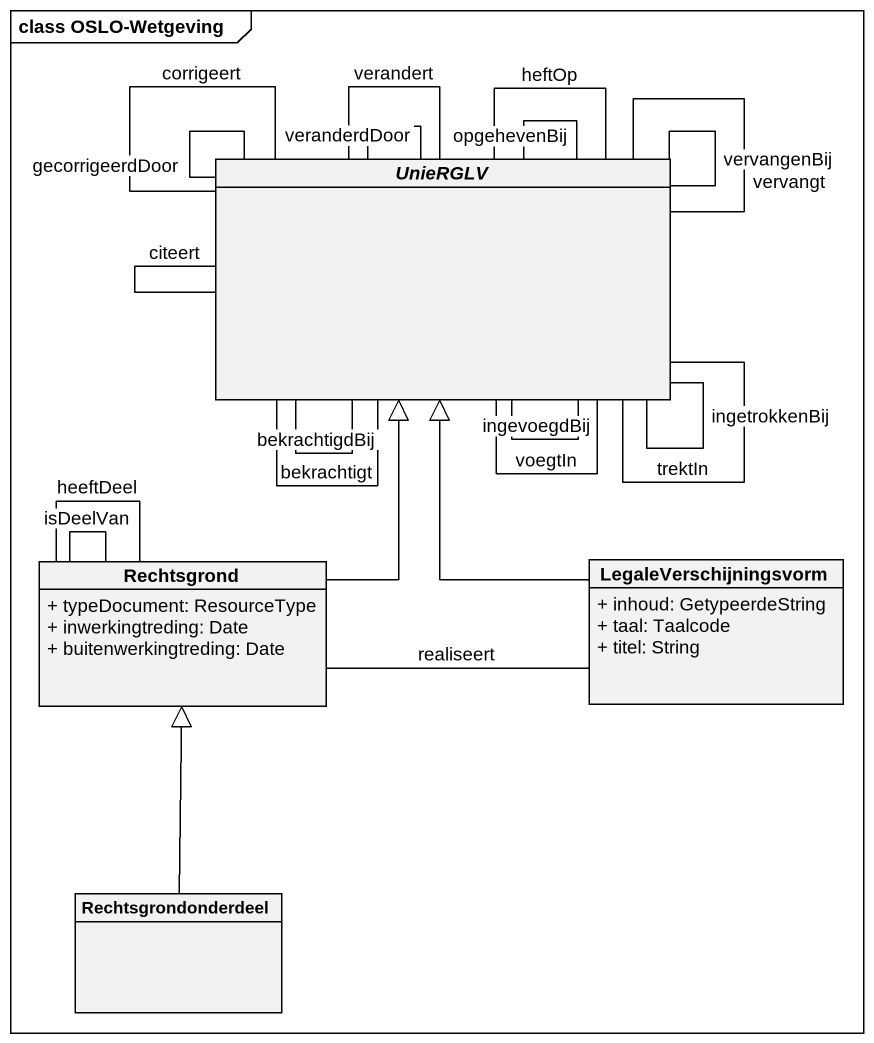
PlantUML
@startuml
mainframe class OSLO-Wetgeving
hide circle
hide empty members
skinparam classAttributeIconSize 0
abstract class UnieRGLV
class Rechtsgrond {
  + typeDocument: ResourceType
  + inwerkingtreding: Date
  + buitenwerkingtreding: Date
}
class LegaleVerschijningsvorm {
  + inhoud: GetypeerdeString
  + taal: Taalcode
  + titel: String
}
class Rechtsgrondonderdeel
UnieRGLV -- UnieRGLV : bekrachtigdBij
UnieRGLV -- UnieRGLV : trektIn
UnieRGLV -- UnieRGLV : corrigeert
UnieRGLV -- UnieRGLV : ingetrokkenBij
UnieRGLV -- UnieRGLV : opgehevenBij
UnieRGLV -- UnieRGLV : bekrachtigt
UnieRGLV -- UnieRGLV : heftOp
UnieRGLV -- UnieRGLV : verandert
UnieRGLV -- UnieRGLV : vervangenBij
UnieRGLV -- UnieRGLV : citeert
UnieRGLV -- UnieRGLV : ingevoegdBij
UnieRGLV -- UnieRGLV : gecorrigeerdDoor
UnieRGLV -- UnieRGLV : voegtIn
UnieRGLV -- UnieRGLV : vervangt
UnieRGLV -- UnieRGLV : veranderdDoor
Rechtsgrond -up-|> UnieRGLV
Rechtsgrond -- Rechtsgrond : isDeelVan
Rechtsgrond -- Rechtsgrond : heeftDeel
LegaleVerschijningsvorm -up-|> UnieRGLV
LegaleVerschijningsvorm -left- Rechtsgrond : realiseert
Rechtsgrondonderdeel -up-|> Rechtsgrond
@enduml
